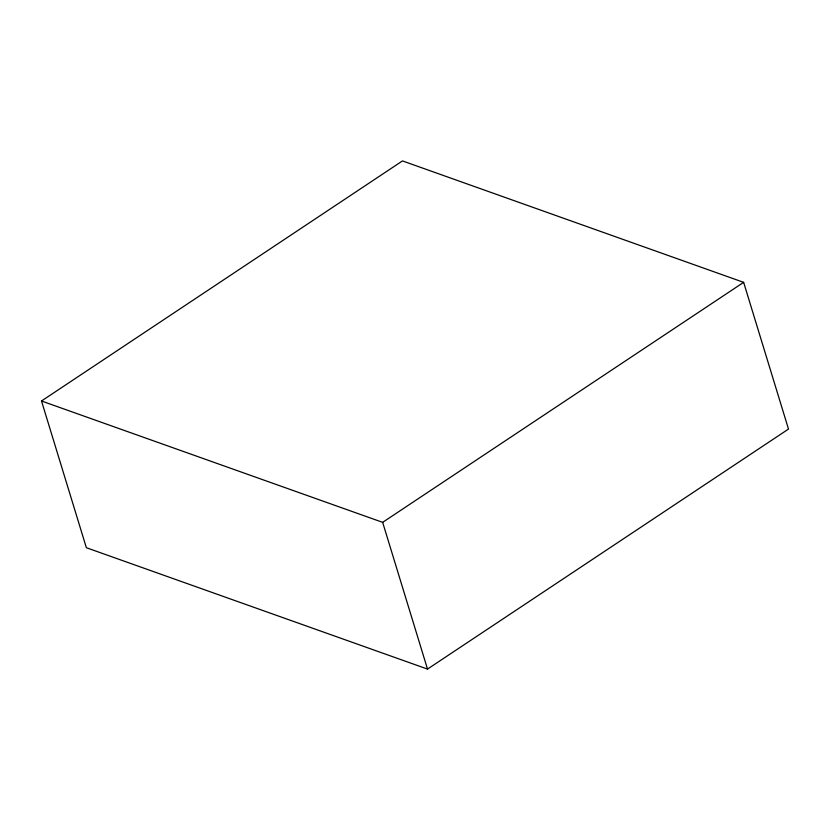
<?xml version="1.0" encoding="UTF-8"?>
<svg xmlns="http://www.w3.org/2000/svg" width="830" height="830" viewBox="0 0 830 830"><rect width="100%" height="100%" fill="white"/><g stroke="black" fill="none" stroke-linecap="round" stroke-linejoin="round"><path stroke-width="1.25" d="M41.5 400.994L402.467 160.916L743.639 282.345L788.5 429.069L427.512 669.084L86.362 547.717L41.5 400.994L382.651 522.35L743.639 282.345M382.651 522.35L427.512 669.084"/></g></svg>
